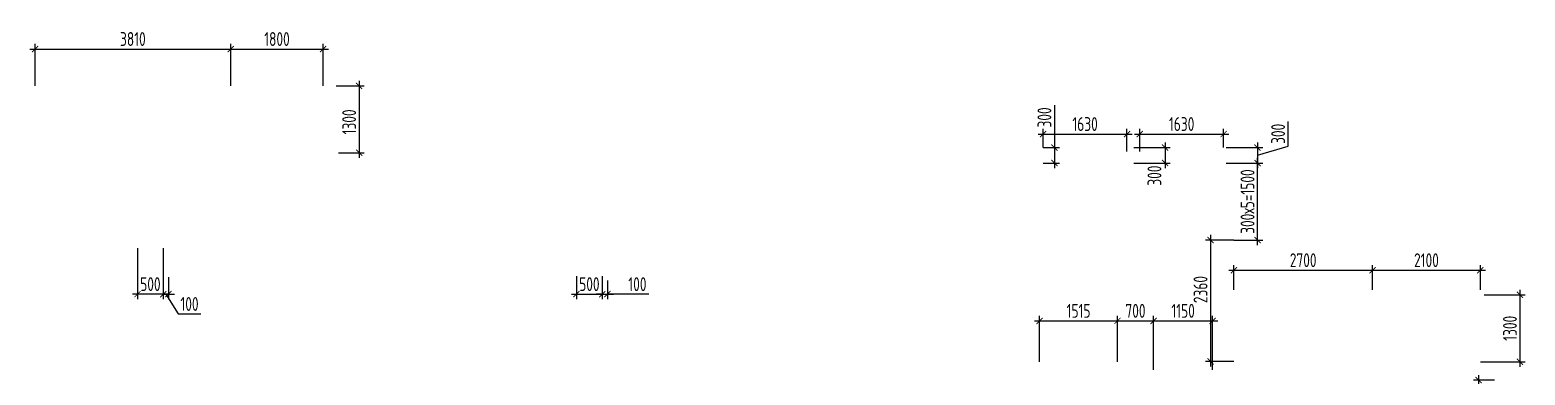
# Model space of a CAD drawing. Header units: millimetres. Extents: x -350007 to 535970, y -888 to 133718.
# Drawn here: x -179604 to -150499, y 82586 to 89300 of the extents above; entities that cross this region are included whole.
import ezdxf

# ---------------------------------------------------------------- set-up
doc = ezdxf.new("R2010")
doc.units = ezdxf.units.MM
doc.layers.add('АР_Размеры нов.', color=15, linetype='Continuous', lineweight=0)
doc.styles.add('ISOCPEUR', font='isocpeur.ttf', dxfattribs={"width": 0.7})
doc.dimstyles.new('R_100', dxfattribs={"dimtxt": 270, "dimasz": 120, "dimexe": 100, "dimexo": 0, "dimgap": 60, "dimtad": 1, "dimdec": 0, "dimrnd": 5, "dimzin": 0, "dimdsep": 46, "dimtxsty": 'ISOCPEUR', "dimblk": 'ARCHTICK', "dimcen": 0, "dimdle": 100, "dimclrd": 256, "dimclre": 256, "dimclrt": 256, "dimadec": 0, "dimazin": 0, "dimtfac": 2, "dimtdec": 0, "dimtofl": 0, "dimtmove": 1, "dimatfit": 3, "dimfxl": 1, "dimtvp": 3, "dimtolj": 1, "dimtzin": 0, "dimarcsym": 0})

# ---------------------------------------------------------------- blocks, each defined once
blk = doc.blocks.new('_ArchTick')
at = {"color": 0, "linetype": 'ByBlock', "const_width": 0.15}
blk.add_lwpolyline([(-0.5, -0.5), (0.5, 0.5)], dxfattribs=at)
blk = doc.blocks.new('*D2902')
at = {"layer": 'АР_Размеры нов.', "lineweight": -2, "ltscale": 100, "transparency": 16777216}
for p, q in [((-160049, 83640), (-158334, 83640)), ((-159949, 82846), (-159949, 83740)), ((-158434, 82846), (-158434, 83740))]:
    blk.add_line(p, q, dxfattribs=at)
at = {"layer": 'АР_Размеры нов.', "lineweight": -2, "ltscale": 100, "transparency": 16777216, "xscale": 120, "yscale": 120, "zscale": 120, "rotation": 180}
blk.add_blockref('_ArchTick', (-159949, 83640), dxfattribs=at)
at = {"layer": 'АР_Размеры нов.', "lineweight": -2, "ltscale": 100, "transparency": 16777216, "xscale": 120, "yscale": 120, "zscale": 120}
blk.add_blockref('_ArchTick', (-158434, 83640), dxfattribs=at)
at = {"layer": 'АР_Размеры нов.', "ltscale": 100, "transparency": 16777216, "insert": (-159191, 83835), "char_height": 270, "attachment_point": 5, "style": 'ISOCPEUR'}
blk.add_mtext('\\A1;1515', dxfattribs=at)
blk = doc.blocks.new('*D2747')
at = {"layer": 'АР_Размеры нов.', "lineweight": -2, "ltscale": 100, "transparency": 16777216}
for p, q in [((-173643, 88211), (-173094, 88211)), ((-173194, 88311), (-173194, 86811)), ((-173594, 86911), (-173094, 86911))]:
    blk.add_line(p, q, dxfattribs=at)
at = {"layer": 'АР_Размеры нов.', "lineweight": -2, "ltscale": 100, "transparency": 16777216, "xscale": 120, "yscale": 120, "zscale": 120}
for p, rotation in [((-173194, 88211), 90), ((-173194, 86911), 270)]:
    blk.add_blockref('_ArchTick', p, dxfattribs=dict(at, rotation=rotation))
at = {"layer": 'АР_Размеры нов.', "ltscale": 100, "transparency": 16777216, "insert": (-173389, 87511), "char_height": 270, "attachment_point": 5, "rotation": 90, "style": 'ISOCPEUR'}
blk.add_mtext('\\A1;1300', dxfattribs=at)
blk = doc.blocks.new('*D2830')
at = {"layer": 'АР_Размеры нов.', "lineweight": -2, "ltscale": 100, "transparency": 16777216}
for p, q in [((-159879, 87011), (-159879, 87374)), ((-158249, 86933), (-158249, 87374)), ((-159979, 87274), (-158149, 87274))]:
    blk.add_line(p, q, dxfattribs=at)
at = {"layer": 'АР_Размеры нов.', "lineweight": -2, "ltscale": 100, "transparency": 16777216, "xscale": 120, "yscale": 120, "zscale": 120, "rotation": 180}
blk.add_blockref('_ArchTick', (-159879, 87274), dxfattribs=at)
at = {"layer": 'АР_Размеры нов.', "lineweight": -2, "ltscale": 100, "transparency": 16777216, "xscale": 120, "yscale": 120, "zscale": 120}
blk.add_blockref('_ArchTick', (-158249, 87274), dxfattribs=at)
at = {"layer": 'АР_Размеры нов.', "ltscale": 100, "transparency": 16777216, "insert": (-159064, 87469), "char_height": 270, "attachment_point": 5, "style": 'ISOCPEUR'}
blk.add_mtext('\\A1;1630', dxfattribs=at)
blk = doc.blocks.new('*D2831')
at = {"layer": 'АР_Размеры нов.', "lineweight": -2, "ltscale": 100, "transparency": 16777216}
for p, q in [((-157999, 86933), (-157999, 87374)), ((-156368, 87011), (-156368, 87374)), ((-158099, 87274), (-156268, 87274))]:
    blk.add_line(p, q, dxfattribs=at)
at = {"layer": 'АР_Размеры нов.', "lineweight": -2, "ltscale": 100, "transparency": 16777216, "xscale": 120, "yscale": 120, "zscale": 120, "rotation": 180}
blk.add_blockref('_ArchTick', (-157999, 87274), dxfattribs=at)
at = {"layer": 'АР_Размеры нов.', "lineweight": -2, "ltscale": 100, "transparency": 16777216, "xscale": 120, "yscale": 120, "zscale": 120}
blk.add_blockref('_ArchTick', (-156368, 87274), dxfattribs=at)
at = {"layer": 'АР_Размеры нов.', "ltscale": 100, "transparency": 16777216, "insert": (-157184, 87469), "char_height": 270, "attachment_point": 5, "style": 'ISOCPEUR'}
blk.add_mtext('\\A1;1630', dxfattribs=at)
blk = doc.blocks.new('*D3088')
at = {"layer": 'АР_Размеры нов.', "lineweight": -2, "ltscale": 100, "transparency": 16777216}
for p, q in [((-156622, 85311), (-156622, 82751)), ((-156169, 85211), (-156722, 85211)), ((-156169, 82851), (-156722, 82851))]:
    blk.add_line(p, q, dxfattribs=at)
at = {"layer": 'АР_Размеры нов.', "lineweight": -2, "ltscale": 100, "transparency": 16777216, "xscale": 120, "yscale": 120, "zscale": 120}
for p, rotation in [((-156622, 85211), 90), ((-156622, 82851), 270)]:
    blk.add_blockref('_ArchTick', p, dxfattribs=dict(at, rotation=rotation))
at = {"layer": 'АР_Размеры нов.', "ltscale": 100, "transparency": 16777216, "insert": (-156817, 84249), "char_height": 270, "attachment_point": 5, "rotation": 90, "style": 'ISOCPEUR'}
blk.add_mtext('\\A1;2360', dxfattribs=at)
blk = doc.blocks.new('*D3089')
at = {"layer": 'АР_Размеры нов.', "lineweight": -2, "ltscale": 100, "transparency": 16777216}
for p, q in [((-155707, 85111), (-155707, 86811)), ((-156169, 86711), (-155607, 86711)), ((-156169, 85211), (-155607, 85211))]:
    blk.add_line(p, q, dxfattribs=at)
at = {"layer": 'АР_Размеры нов.', "lineweight": -2, "ltscale": 100, "transparency": 16777216, "xscale": 120, "yscale": 120, "zscale": 120}
for p, rotation in [((-155707, 86711), 90), ((-155707, 85211), 270)]:
    blk.add_blockref('_ArchTick', p, dxfattribs=dict(at, rotation=rotation))
at = {"layer": 'АР_Размеры нов.', "ltscale": 100, "transparency": 16777216, "insert": (-155902, 85961), "char_height": 270, "attachment_point": 5, "rotation": 90, "style": 'ISOCPEUR'}
blk.add_mtext('\\A1;300х5=1500', dxfattribs=at)
blk = doc.blocks.new('*D3090')
at = {"layer": 'АР_Размеры нов.', "lineweight": -2, "ltscale": 100, "transparency": 16777216}
for p, q in [((-179604, 88928), (-175594, 88928)), ((-179504, 88211), (-179504, 89028)), ((-175694, 88211), (-175694, 89028))]:
    blk.add_line(p, q, dxfattribs=at)
at = {"layer": 'АР_Размеры нов.', "lineweight": -2, "ltscale": 100, "transparency": 16777216, "xscale": 120, "yscale": 120, "zscale": 120, "rotation": 180}
blk.add_blockref('_ArchTick', (-179504, 88928), dxfattribs=at)
at = {"layer": 'АР_Размеры нов.', "lineweight": -2, "ltscale": 100, "transparency": 16777216, "xscale": 120, "yscale": 120, "zscale": 120}
blk.add_blockref('_ArchTick', (-175694, 88928), dxfattribs=at)
at = {"layer": 'АР_Размеры нов.', "ltscale": 100, "transparency": 16777216, "insert": (-177599, 89123), "char_height": 270, "attachment_point": 5, "style": 'ISOCPEUR'}
blk.add_mtext('\\A1;3810', dxfattribs=at)
blk = doc.blocks.new('*D3091')
at = {"layer": 'АР_Размеры нов.', "lineweight": -2, "ltscale": 100, "transparency": 16777216}
for p, q in [((-175794, 88928), (-173794, 88928)), ((-175694, 88211), (-175694, 89028)), ((-173894, 88211), (-173894, 89028))]:
    blk.add_line(p, q, dxfattribs=at)
at = {"layer": 'АР_Размеры нов.', "lineweight": -2, "ltscale": 100, "transparency": 16777216, "xscale": 120, "yscale": 120, "zscale": 120, "rotation": 180}
blk.add_blockref('_ArchTick', (-175694, 88928), dxfattribs=at)
at = {"layer": 'АР_Размеры нов.', "lineweight": -2, "ltscale": 100, "transparency": 16777216, "xscale": 120, "yscale": 120, "zscale": 120}
blk.add_blockref('_ArchTick', (-173894, 88928), dxfattribs=at)
at = {"layer": 'АР_Размеры нов.', "ltscale": 100, "transparency": 16777216, "insert": (-174794, 89123), "char_height": 270, "attachment_point": 5, "style": 'ISOCPEUR'}
blk.add_mtext('\\A1;1800', dxfattribs=at)
blk = doc.blocks.new('*D3121')
at = {"layer": 'АР_Размеры нов.', "lineweight": -2, "ltscale": 100, "transparency": 16777216}
for p, q in [((-156169, 84246), (-156169, 84725)), ((-153469, 84246), (-153469, 84725)), ((-156269, 84625), (-153369, 84625))]:
    blk.add_line(p, q, dxfattribs=at)
at = {"layer": 'АР_Размеры нов.', "lineweight": -2, "ltscale": 100, "transparency": 16777216, "xscale": 120, "yscale": 120, "zscale": 120, "rotation": 180}
blk.add_blockref('_ArchTick', (-156169, 84625), dxfattribs=at)
at = {"layer": 'АР_Размеры нов.', "lineweight": -2, "ltscale": 100, "transparency": 16777216, "xscale": 120, "yscale": 120, "zscale": 120}
blk.add_blockref('_ArchTick', (-153469, 84625), dxfattribs=at)
at = {"layer": 'АР_Размеры нов.', "ltscale": 100, "transparency": 16777216, "insert": (-154819, 84820), "char_height": 270, "attachment_point": 5, "style": 'ISOCPEUR'}
blk.add_mtext('\\A1;2700', dxfattribs=at)
blk = doc.blocks.new('*D3122')
at = {"layer": 'АР_Размеры нов.', "lineweight": -2, "ltscale": 100, "transparency": 16777216}
for p, q in [((-151293, 84146), (-150499, 84146)), ((-150599, 84246), (-150599, 82746)), ((-151369, 82846), (-150499, 82846))]:
    blk.add_line(p, q, dxfattribs=at)
at = {"layer": 'АР_Размеры нов.', "lineweight": -2, "ltscale": 100, "transparency": 16777216, "xscale": 120, "yscale": 120, "zscale": 120}
for p, rotation in [((-150599, 84146), 90), ((-150599, 82846), 270)]:
    blk.add_blockref('_ArchTick', p, dxfattribs=dict(at, rotation=rotation))
at = {"layer": 'АР_Размеры нов.', "ltscale": 100, "transparency": 16777216, "insert": (-150794, 83496), "char_height": 270, "attachment_point": 5, "rotation": 90, "style": 'ISOCPEUR'}
blk.add_mtext('\\A1;1300', dxfattribs=at)
blk = doc.blocks.new('*D3123')
at = {"layer": 'АР_Размеры нов.', "lineweight": -2, "ltscale": 100, "transparency": 16777216}
for p, q in [((-153469, 84246), (-153469, 84725)), ((-151369, 84246), (-151369, 84725)), ((-153569, 84625), (-151269, 84625))]:
    blk.add_line(p, q, dxfattribs=at)
at = {"layer": 'АР_Размеры нов.', "lineweight": -2, "ltscale": 100, "transparency": 16777216, "xscale": 120, "yscale": 120, "zscale": 120, "rotation": 180}
blk.add_blockref('_ArchTick', (-153469, 84625), dxfattribs=at)
at = {"layer": 'АР_Размеры нов.', "lineweight": -2, "ltscale": 100, "transparency": 16777216, "xscale": 120, "yscale": 120, "zscale": 120}
blk.add_blockref('_ArchTick', (-151369, 84625), dxfattribs=at)
at = {"layer": 'АР_Размеры нов.', "ltscale": 100, "transparency": 16777216, "insert": (-152419, 84820), "char_height": 270, "attachment_point": 5, "style": 'ISOCPEUR'}
blk.add_mtext('\\A1;2100', dxfattribs=at)
blk = doc.blocks.new('*D3133')
at = {"layer": 'АР_Размеры нов.', "lineweight": -2, "ltscale": 100, "transparency": 16777216}
for p, q in [((-155112, 87039), (-155112, 87518)), ((-155707, 87111), (-155707, 86611)), ((-155707, 86861), (-155112, 87039)), ((-156318, 87011), (-155607, 87011)), ((-156318, 86711), (-155607, 86711))]:
    blk.add_line(p, q, dxfattribs=at)
at = {"layer": 'АР_Размеры нов.', "lineweight": -2, "ltscale": 100, "transparency": 16777216, "xscale": 120, "yscale": 120, "zscale": 120}
for p, rotation in [((-155707, 87011), 90), ((-155707, 86711), 270)]:
    blk.add_blockref('_ArchTick', p, dxfattribs=dict(at, rotation=rotation))
at = {"layer": 'АР_Размеры нов.', "ltscale": 100, "transparency": 16777216, "insert": (-155307, 87279), "char_height": 270, "attachment_point": 5, "rotation": 90, "style": 'ISOCPEUR'}
blk.add_mtext('\\A1;300', dxfattribs=at)
blk = doc.blocks.new('*D2922')
at = {"layer": 'АР_Размеры нов.', "lineweight": -2, "ltscale": 100, "transparency": 16777216}
for p, q in [((-157506, 87111), (-157506, 86611)), ((-158118, 87011), (-157406, 87011)), ((-158118, 86711), (-157406, 86711))]:
    blk.add_line(p, q, dxfattribs=at)
at = {"layer": 'АР_Размеры нов.', "lineweight": -2, "ltscale": 100, "transparency": 16777216, "xscale": 120, "yscale": 120, "zscale": 120}
for p, rotation in [((-157506, 87011), 90), ((-157506, 86711), 270)]:
    blk.add_blockref('_ArchTick', p, dxfattribs=dict(at, rotation=rotation))
at = {"layer": 'АР_Размеры нов.', "ltscale": 100, "transparency": 16777216, "insert": (-157714, 86466), "char_height": 270, "attachment_point": 5, "rotation": 90, "style": 'ISOCPEUR'}
blk.add_mtext('\\A1;300', dxfattribs=at)
blk = doc.blocks.new('*D2923')
at = {"layer": 'АР_Размеры нов.', "lineweight": -2, "ltscale": 100, "transparency": 16777216}
for p, q in [((-159660, 87838), (-159660, 87011)), ((-159660, 87111), (-159660, 86611)), ((-159879, 87011), (-159560, 87011)), ((-159879, 86711), (-159560, 86711))]:
    blk.add_line(p, q, dxfattribs=at)
at = {"layer": 'АР_Размеры нов.', "lineweight": -2, "ltscale": 100, "transparency": 16777216, "xscale": 120, "yscale": 120, "zscale": 120}
for p, rotation in [((-159660, 87011), 90), ((-159660, 86711), 270)]:
    blk.add_blockref('_ArchTick', p, dxfattribs=dict(at, rotation=rotation))
at = {"layer": 'АР_Размеры нов.', "ltscale": 100, "transparency": 16777216, "insert": (-159855, 87598), "char_height": 270, "attachment_point": 5, "rotation": 90, "style": 'ISOCPEUR'}
blk.add_mtext('\\A1;300', dxfattribs=at)
blk = doc.blocks.new('*D1709')
at = {"layer": 'АР_Размеры нов.', "lineweight": -2, "ltscale": 500, "transparency": 16777216}
for p, q in [((-177509, 85052), (-177509, 84060)), ((-177007, 85052), (-177007, 84060)), ((-176907, 84160), (-177609, 84160))]:
    blk.add_line(p, q, dxfattribs=at)
at = {"layer": 'АР_Размеры нов.', "lineweight": -2, "ltscale": 500, "transparency": 16777216, "xscale": 120, "yscale": 120, "zscale": 120, "rotation": 180}
blk.add_blockref('_ArchTick', (-177509, 84160), dxfattribs=at)
at = {"layer": 'АР_Размеры нов.', "lineweight": -2, "ltscale": 500, "transparency": 16777216, "xscale": 120, "yscale": 120, "zscale": 120}
blk.add_blockref('_ArchTick', (-177007, 84160), dxfattribs=at)
at = {"layer": 'АР_Размеры нов.', "lineweight": 13, "ltscale": 500, "transparency": 16777216, "insert": (-177258, 84355), "char_height": 270, "attachment_point": 5, "style": 'ISOCPEUR'}
blk.add_mtext('\\A1;500', dxfattribs=at)
blk = doc.blocks.new('*D1710')
at = {"layer": 'АР_Размеры нов.', "lineweight": -2, "ltscale": 500, "transparency": 16777216}
for p, q in [((-177007, 85052), (-177007, 84060)), ((-176906, 84490), (-176906, 84060)), ((-177007, 84160), (-177127, 84160)), ((-177007, 84160), (-176906, 84160)), ((-176957, 84160), (-176718, 83774)), ((-176906, 84160), (-176786, 84160)), ((-176718, 83774), (-176277, 83774))]:
    blk.add_line(p, q, dxfattribs=at)
at = {"layer": 'АР_Размеры нов.', "lineweight": -2, "ltscale": 500, "transparency": 16777216, "xscale": 120, "yscale": 120, "zscale": 120}
blk.add_blockref('_ArchTick', (-177007, 84160), dxfattribs=at)
at = {"layer": 'АР_Размеры нов.', "lineweight": -2, "ltscale": 500, "transparency": 16777216, "xscale": 120, "yscale": 120, "zscale": 120, "rotation": 180}
blk.add_blockref('_ArchTick', (-176906, 84160), dxfattribs=at)
at = {"layer": 'АР_Размеры нов.', "lineweight": 13, "ltscale": 500, "transparency": 16777216, "insert": (-176497, 83969), "char_height": 270, "attachment_point": 5, "style": 'ISOCPEUR'}
blk.add_mtext('\\A1;100', dxfattribs=at)
blk = doc.blocks.new('*D1711')
at = {"layer": 'АР_Размеры нов.', "lineweight": -2, "ltscale": 500, "transparency": 16777216}
for p, q in [((-168964, 84512), (-168964, 84060)), ((-168463, 84512), (-168463, 84060)), ((-169064, 84160), (-168363, 84160))]:
    blk.add_line(p, q, dxfattribs=at)
at = {"layer": 'АР_Размеры нов.', "lineweight": -2, "ltscale": 500, "transparency": 16777216, "xscale": 120, "yscale": 120, "zscale": 120, "rotation": 180}
blk.add_blockref('_ArchTick', (-168964, 84160), dxfattribs=at)
at = {"layer": 'АР_Размеры нов.', "lineweight": -2, "ltscale": 500, "transparency": 16777216, "xscale": 120, "yscale": 120, "zscale": 120}
blk.add_blockref('_ArchTick', (-168463, 84160), dxfattribs=at)
at = {"layer": 'АР_Размеры нов.', "lineweight": 13, "ltscale": 500, "transparency": 16777216, "insert": (-168713, 84355), "char_height": 270, "attachment_point": 5, "style": 'ISOCPEUR'}
blk.add_mtext('\\A1;500', dxfattribs=at)
blk = doc.blocks.new('*D1712')
at = {"layer": 'АР_Размеры нов.', "lineweight": -2, "ltscale": 500, "transparency": 16777216}
for p, q in [((-168463, 84512), (-168463, 84060)), ((-168362, 84425), (-168362, 84060)), ((-168463, 84160), (-168583, 84160)), ((-168463, 84160), (-168362, 84160)), ((-168362, 84160), (-168242, 84160)), ((-167557, 84160), (-168362, 84160))]:
    blk.add_line(p, q, dxfattribs=at)
at = {"layer": 'АР_Размеры нов.', "lineweight": -2, "ltscale": 500, "transparency": 16777216, "xscale": 120, "yscale": 120, "zscale": 120}
blk.add_blockref('_ArchTick', (-168463, 84160), dxfattribs=at)
at = {"layer": 'АР_Размеры нов.', "lineweight": -2, "ltscale": 500, "transparency": 16777216, "xscale": 120, "yscale": 120, "zscale": 120, "rotation": 180}
blk.add_blockref('_ArchTick', (-168362, 84160), dxfattribs=at)
at = {"layer": 'АР_Размеры нов.', "lineweight": 13, "ltscale": 500, "transparency": 16777216, "insert": (-167778, 84355), "char_height": 270, "attachment_point": 5, "style": 'ISOCPEUR'}
blk.add_mtext('\\A1;100', dxfattribs=at)
blk = doc.blocks.new('*D1879')
at = {"layer": 'АР_Размеры нов.', "lineweight": -2, "ltscale": 500, "transparency": 16777216}
for p, q in [((-151094, 82486), (-151504, 82486)), ((-151404, 82586), (-151404, 79601)), ((-151276, 79701), (-151504, 79701))]:
    blk.add_line(p, q, dxfattribs=at)
at = {"layer": 'АР_Размеры нов.', "lineweight": -2, "ltscale": 500, "transparency": 16777216, "xscale": 120, "yscale": 120, "zscale": 120}
for p, rotation in [((-151404, 82486), 90), ((-151404, 79701), 270)]:
    blk.add_blockref('_ArchTick', p, dxfattribs=dict(at, rotation=rotation))
at = {"layer": 'АР_Размеры нов.', "lineweight": 13, "ltscale": 500, "transparency": 16777216, "insert": (-151599, 81093), "char_height": 270, "attachment_point": 5, "rotation": 90, "style": 'ISOCPEUR'}
blk.add_mtext('\\A1;2785', dxfattribs=at)
blk = doc.blocks.new('*D2241')
at = {"layer": 'АР_Размеры нов.', "lineweight": -2, "ltscale": 500, "transparency": 16777216}
for p, q in [((-158534, 83640), (-157631, 83640)), ((-158434, 82846), (-158434, 83740)), ((-157731, 82686), (-157731, 83740))]:
    blk.add_line(p, q, dxfattribs=at)
at = {"layer": 'АР_Размеры нов.', "lineweight": -2, "ltscale": 500, "transparency": 16777216, "xscale": 120, "yscale": 120, "zscale": 120, "rotation": 180}
blk.add_blockref('_ArchTick', (-158434, 83640), dxfattribs=at)
at = {"layer": 'АР_Размеры нов.', "lineweight": -2, "ltscale": 500, "transparency": 16777216, "xscale": 120, "yscale": 120, "zscale": 120}
blk.add_blockref('_ArchTick', (-157731, 83640), dxfattribs=at)
at = {"layer": 'АР_Размеры нов.', "lineweight": 13, "ltscale": 500, "transparency": 16777216, "insert": (-158083, 83835), "char_height": 270, "attachment_point": 5, "style": 'ISOCPEUR'}
blk.add_mtext('\\A1;700', dxfattribs=at)
blk = doc.blocks.new('*D2242')
at = {"layer": 'АР_Размеры нов.', "lineweight": -2, "ltscale": 500, "transparency": 16777216}
for p, q in [((-157831, 83640), (-156481, 83640)), ((-157731, 82686), (-157731, 83740)), ((-156581, 82686), (-156581, 83740))]:
    blk.add_line(p, q, dxfattribs=at)
at = {"layer": 'АР_Размеры нов.', "lineweight": -2, "ltscale": 500, "transparency": 16777216, "xscale": 120, "yscale": 120, "zscale": 120, "rotation": 180}
blk.add_blockref('_ArchTick', (-157731, 83640), dxfattribs=at)
at = {"layer": 'АР_Размеры нов.', "lineweight": -2, "ltscale": 500, "transparency": 16777216, "xscale": 120, "yscale": 120, "zscale": 120}
blk.add_blockref('_ArchTick', (-156581, 83640), dxfattribs=at)
at = {"layer": 'АР_Размеры нов.', "lineweight": 13, "ltscale": 500, "transparency": 16777216, "insert": (-157156, 83835), "char_height": 270, "attachment_point": 5, "style": 'ISOCPEUR'}
blk.add_mtext('\\A1;1150', dxfattribs=at)

msp = doc.modelspace()

# ---------------------------------------------------------------- dimensions: what is measured, and where the dimension line sits
at = {"layer": 'АР_Размеры нов.', "ltscale": 100}
for base, p1, p2, override, picture, middle in [((-175693.6, 88928.2), (-179503.5, 88210.7), (-175693.6, 88210.6), {"dimpost": '\\X', "dimfxl": 2.5, "dimarcsym": 2}, '*D3090', (-177598.5, 89123.2)), ((-173893.6, 88928.2), (-175693.6, 88210.7), (-173893.6, 88210.7), {"dimpost": '\\X', "dimfxl": 2.5, "dimarcsym": 2}, '*D3091', (-174793.6, 89123.2)), ((-158248.8, 87274.2), (-159879.2, 87011), (-158248.8, 86932.9), {"dimpost": '\\X', "dimfxl": 2.5, "dimarcsym": 1}, '*D2830', (-159064, 87469.2)), ((-156368.4, 87274.2), (-157999, 86932.9), (-156368.4, 87011), {"dimpost": '\\X', "dimfxl": 2.5, "dimarcsym": 1}, '*D2831', (-157183.7, 87469.2)), ((-153469.2, 84625.1), (-156169, 84245.9), (-153469.2, 84245.9), {"dimpost": '\\X', "dimfxl": 2.5, "dimarcsym": 1}, '*D3121', (-154819.1, 84820.1)), ((-151369.2, 84625.1), (-153469.2, 84245.9), (-151369.2, 84245.9), {"dimpost": '\\X', "dimfxl": 2.5, "dimarcsym": 1}, '*D3123', (-152419.2, 84820.1)), ((-158433.9, 83640.3), (-159948.9, 82845.7), (-158433.9, 82845.7), {"dimpost": '\\X', "dimfxl": 2.5, "dimarcsym": 1}, '*D2902', (-159191.4, 83835.3))]:
    dim = msp.add_linear_dim(base=base, p1=p1, p2=p2, dimstyle='R_100', override=override, dxfattribs=at)
    dim.commit()
    dim.dimension.update_dxf_attribs({"geometry": picture, "text_midpoint": middle})
for base, p1, p2, override, picture, middle in [((-173194.0244, 86911.223), (-173643.1064, 88210.6825), (-173593.5753, 86911.223), {"dimpost": '\\X', "dimfxl": 2.5, "dimarcsym": 2}, '*D2747', (-173194.0244, 87510.6825)), ((-159660, 86710.7), (-159879.2, 87011), (-159879.2, 86710.7), {"dimpost": '\\X', "dimfxl": 300, "dimarcsym": 1}, '*D2923', (-159621.5, 87598.5)), ((-157506.4, 86711), (-158117.6, 87011.3), (-158117.6, 86711), {"dimpost": '\\X', "dimfxl": 300, "dimarcsym": 1}, '*D2922', (-157518.5, 86465.5)), ((-156622.4, 82850.7), (-156169, 85210.7), (-156169, 82850.7), {"dimpost": '\\X', "dimfxl": 2.5, "dimarcsym": 1}, '*D3088', (-156622.4, 84249.3))]:
    dim = msp.add_linear_dim(base=base, p1=p1, p2=p2, angle=90, dimstyle='R_100', override=override, dxfattribs=at)
    dim.commit()
    dim.dimension.update_dxf_attribs({"geometry": picture, "text_midpoint": middle, "dimtype": 160})
for base, p1, p2, override, picture, middle in [((-155707.2, 86710.7), (-156318.4, 87011), (-156318.4, 86710.7), {"dimpost": '\\X', "dimfxl": 300, "dimarcsym": 1}, '*D3133', (-155307.2, 87099.3)), ((-150599, 82845.7), (-151292.6, 84145.7), (-151369.2, 82845.7), {"dimpost": '\\X', "dimfxl": 2.5, "dimarcsym": 1}, '*D3122', (-150794, 83495.7))]:
    dim = msp.add_linear_dim(base=base, p1=p1, p2=p2, angle=90, dimstyle='R_100', override=override, dxfattribs=at)
    dim.commit()
    dim.dimension.update_dxf_attribs({"geometry": picture, "text_midpoint": middle})
dim = msp.add_linear_dim(base=(-155707.2, 86710.7), p1=(-156169, 85210.7), p2=(-156169, 86710.7), angle=90, text='300х5=1500', dimstyle='R_100', override={"dimpost": '\\X', "dimfxl": 300, "dimarcsym": 1}, dxfattribs=at)
dim.commit()
dim.dimension.update_dxf_attribs({"geometry": '*D3089', "text_midpoint": (-155902.2, 85960.7)})
at = {"layer": 'АР_Размеры нов.', "lineweight": 13, "ltscale": 500}
for base, p1, p2, override, picture, middle in [((-177508.9, 84160), (-177007, 85052), (-177508.9, 85052), {"dimpost": '\\X'}, '*D1709', (-177257.9, 84355)), ((-168462.9, 84160), (-168963.9, 84512), (-168462.9, 84512), {"dimpost": '\\X'}, '*D1711', (-168713.4, 84355)), ((-157731.3966, 83640.2627), (-158433.8531, 82845.6825), (-157731.3966, 82685.6825), {"dimpost": '\\X', "dimfxl": 2.5, "dimarcsym": 1}, '*D2241', (-158082.6248, 83835.2627)), ((-156581.3, 83640.3), (-157731.4, 82685.7), (-156581.3, 82685.7), {"dimpost": '\\X', "dimfxl": 2.5, "dimarcsym": 1}, '*D2242', (-157156.4, 83835.3))]:
    dim = msp.add_linear_dim(base=base, p1=p1, p2=p2, dimstyle='R_100', override=override, dxfattribs=at)
    dim.commit()
    dim.dimension.update_dxf_attribs({"geometry": picture, "text_midpoint": middle})
for base, p1, p2, picture, middle in [((-176906.4, 84160), (-177007, 85052), (-176906.4, 84489.7), '*D1710', (-176657.9, 83774)), ((-168362.3, 84160), (-168462.9, 84512), (-168362.3, 84425.5), '*D1712', (-167777.7, 84044.2))]:
    dim = msp.add_linear_dim(base=base, p1=p1, p2=p2, dimstyle='R_100', override={"dimpost": '\\X'}, dxfattribs=at)
    dim.commit()
    dim.dimension.update_dxf_attribs({"geometry": picture, "text_midpoint": middle, "dimtype": 160})
dim = msp.add_linear_dim(base=(-151404, 79700.7), p1=(-151093.5, 82485.7), p2=(-151276.3, 79700.7), angle=90, dimstyle='R_100', override={"dimpost": '\\X'}, dxfattribs=at)
dim.commit()
dim.dimension.update_dxf_attribs({"geometry": '*D1879', "text_midpoint": (-151599, 81093.2)})

doc.saveas('drawing.dxf')
